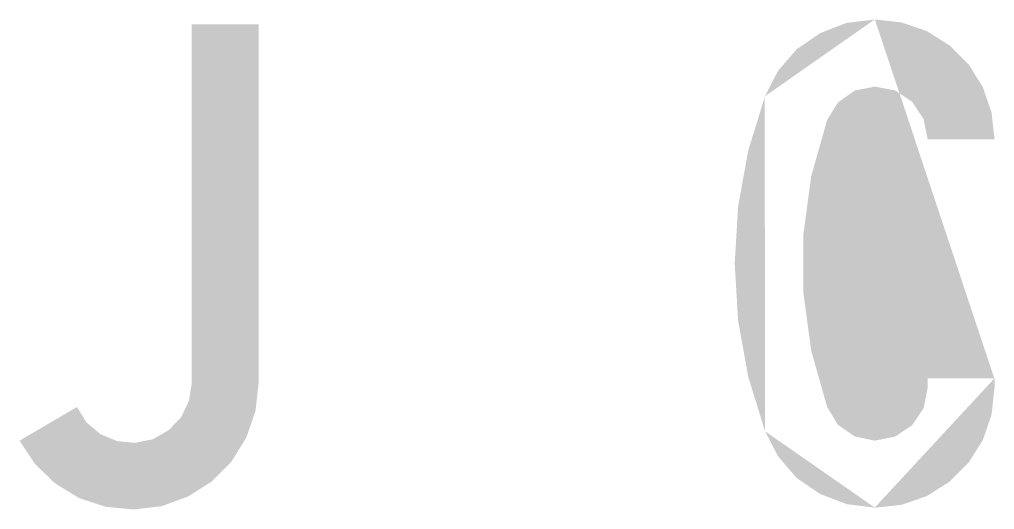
# Model space of a CAD drawing. Extents: x 96 to 963, y -1324 to 251.
# Drawn here: x 575.6 to 687.7, y 66.4 to 122.7 of the extents above; entities that cross this region are included whole.
import ezdxf

# ---------------------------------------------------------------- set-up
doc = ezdxf.new("R2010")
doc.units = 0
doc.header["$LTSCALE"] = 12
doc.header["$MEASUREMENT"] = 0
doc.layers.add('GREEN', color=84, linetype='CONTINUOUS')

msp = doc.modelspace()

# ---------------------------------------------------------------- hatches: boundary and pattern name
at = {"layer": 'GREEN'}
h = msp.add_hatch(color=256, dxfattribs=at)
h.paths.add_polyline_path([(595.44, 80.92), (595.42, 80.92)], flags=16)
edge = h.paths.add_edge_path()
edge.add_line((595.44, 122.16), (595.44, 80.92))
edge.add_line((595.11, 78.89), (595.44, 80.92))
edge.add_line((595.11, 78.89), (594.21, 77))
edge.add_line((594.21, 77), (592.76, 75.51))
edge.add_line((592.76, 75.51), (590.96, 74.48))
edge.add_line((590.96, 74.48), (588.92, 74.07))
edge.add_line((588.92, 74.07), (586.86, 74.27))
edge.add_line((586.86, 74.27), (584.95, 75.07))
edge.add_line((584.95, 75.07), (583.35, 76.41))
edge.add_line((583.35, 76.41), (582.25, 78.19))
edge.add_line((582.25, 78.19), (575.65, 74.32))
edge.add_line((575.65, 74.32), (577.43, 71.64))
edge.add_line((577.43, 71.64), (579.75, 69.4))
edge.add_line((579.75, 69.4), (582.5, 67.72))
edge.add_line((582.5, 67.72), (585.57, 66.72))
edge.add_line((585.57, 66.72), (588.79, 66.41))
edge.add_line((588.79, 66.41), (591.99, 66.8))
edge.add_line((591.99, 66.8), (595.01, 67.9))
edge.add_line((595.01, 67.9), (597.74, 69.63))
edge.add_line((597.74, 69.63), (600.01, 71.93))
edge.add_line((600.01, 71.93), (601.71, 74.68))
edge.add_line((601.71, 74.68), (602.76, 77.73))
edge.add_line((602.76, 77.73), (603.12, 80.92))
edge.add_line((603.12, 80.92), (603.12, 122.16))
edge.add_line((603.12, 122.16), (595.44, 122.16))
edge = h.paths.add_edge_path(flags=16)
edge.add_line((603.12, 80.92), (603.1, 80.92))
edge.add_line((603.12, 80.92), (603.1, 80.92))
edge = h.paths.add_edge_path(flags=16)
edge.add_line((582.25, 78.19), (582.22, 78.19))
h = msp.add_hatch(color=256, dxfattribs=at)
h.paths.add_polyline_path([(687.67, 80.38), (687.64, 80.38)], flags=16)
edge = h.paths.add_edge_path()
edge.add_line((679.99, 81.49), (687.67, 81.49))
edge.add_line((687.67, 81.49), (687.67, 80.38))
edge.add_line((687.33, 77.31), (687.67, 80.38))
edge.add_line((687.33, 77.31), (686.33, 74.4))
edge.add_line((686.33, 74.4), (684.7, 71.8))
edge.add_line((684.7, 71.8), (682.51, 69.61))
edge.add_line((682.51, 69.61), (679.91, 67.96))
edge.add_line((679.91, 67.96), (677, 66.95))
edge.add_line((677, 66.95), (673.93, 66.62))
edge.add_line((673.93, 66.62), (670.68, 67.03))
edge.add_line((670.68, 67.03), (667.64, 68.19))
edge.add_line((667.64, 68.19), (664.93, 70.04))
edge.add_line((664.93, 70.04), (662.8, 72.52))
edge.add_line((662.8, 72.52), (661.3, 75.43))
edge.add_line((661.3, 75.43), (659.37, 81.69))
edge.add_line((659.37, 81.69), (658.21, 88.14))
edge.add_line((658.21, 88.14), (657.82, 94.69))
edge.add_line((657.82, 94.69), (658.21, 101.21))
edge.add_line((658.21, 101.21), (659.37, 107.65))
edge.add_line((659.37, 107.65), (661.3, 113.91))
edge.add_line((661.3, 113.91), (662.8, 116.83))
edge.add_line((662.8, 116.83), (664.93, 119.3))
edge.add_line((664.93, 119.3), (667.64, 121.16))
edge.add_line((667.64, 121.16), (670.68, 122.34))
edge.add_line((670.68, 122.34), (673.93, 122.73))
edge.add_line((673.93, 122.73), (677, 122.39))
edge.add_line((677, 122.39), (679.91, 121.39))
edge.add_line((679.91, 121.39), (682.51, 119.74))
edge.add_line((682.51, 119.74), (684.7, 117.57))
edge.add_line((684.7, 117.57), (686.33, 114.95))
edge.add_line((686.33, 114.95), (687.33, 112.03))
edge.add_line((687.33, 112.03), (687.67, 108.97))
edge.add_line((687.67, 108.97), (679.99, 108.97))
edge.add_line((679.99, 108.97), (679.52, 111.29))
edge.add_line((679.52, 111.29), (678.21, 113.27))
edge.add_line((678.21, 113.27), (676.25, 114.58))
edge.add_line((676.25, 114.58), (673.93, 115.02))
edge.add_line((673.93, 115.02), (671.61, 114.56))
edge.add_line((671.61, 114.56), (669.68, 113.19))
edge.add_line((669.68, 113.19), (668.44, 111.18))
edge.add_line((668.44, 111.18), (666.61, 104.71))
edge.add_line((666.61, 104.71), (665.71, 98.04))
edge.add_line((665.71, 98.04), (665.71, 91.31))
edge.add_line((665.71, 91.31), (666.61, 84.66))
edge.add_line((666.61, 84.66), (668.44, 78.19))
edge.add_line((668.44, 78.19), (669.68, 76.15))
edge.add_line((669.68, 76.15), (671.61, 74.81))
edge.add_line((671.61, 74.81), (673.93, 74.32))
edge.add_line((673.93, 74.32), (676.25, 74.79))
edge.add_line((676.25, 74.79), (678.21, 76.1))
edge.add_line((678.21, 76.1), (679.52, 78.06))
edge.add_line((679.52, 78.06), (679.99, 80.38))
edge.add_line((679.99, 80.38), (679.99, 81.49))
edge = h.paths.add_edge_path(flags=16)
edge.add_line((687.67, 81.49), (687.64, 81.49))
edge.add_line((673.93, 122.73), (673.9, 122.73))
edge.add_line((661.3, 113.91), (661.27, 113.91))
edge.add_line((661.3, 75.43), (661.27, 75.43))
edge.add_line((673.93, 66.62), (673.9, 66.62))

doc.saveas('drawing.dxf')
